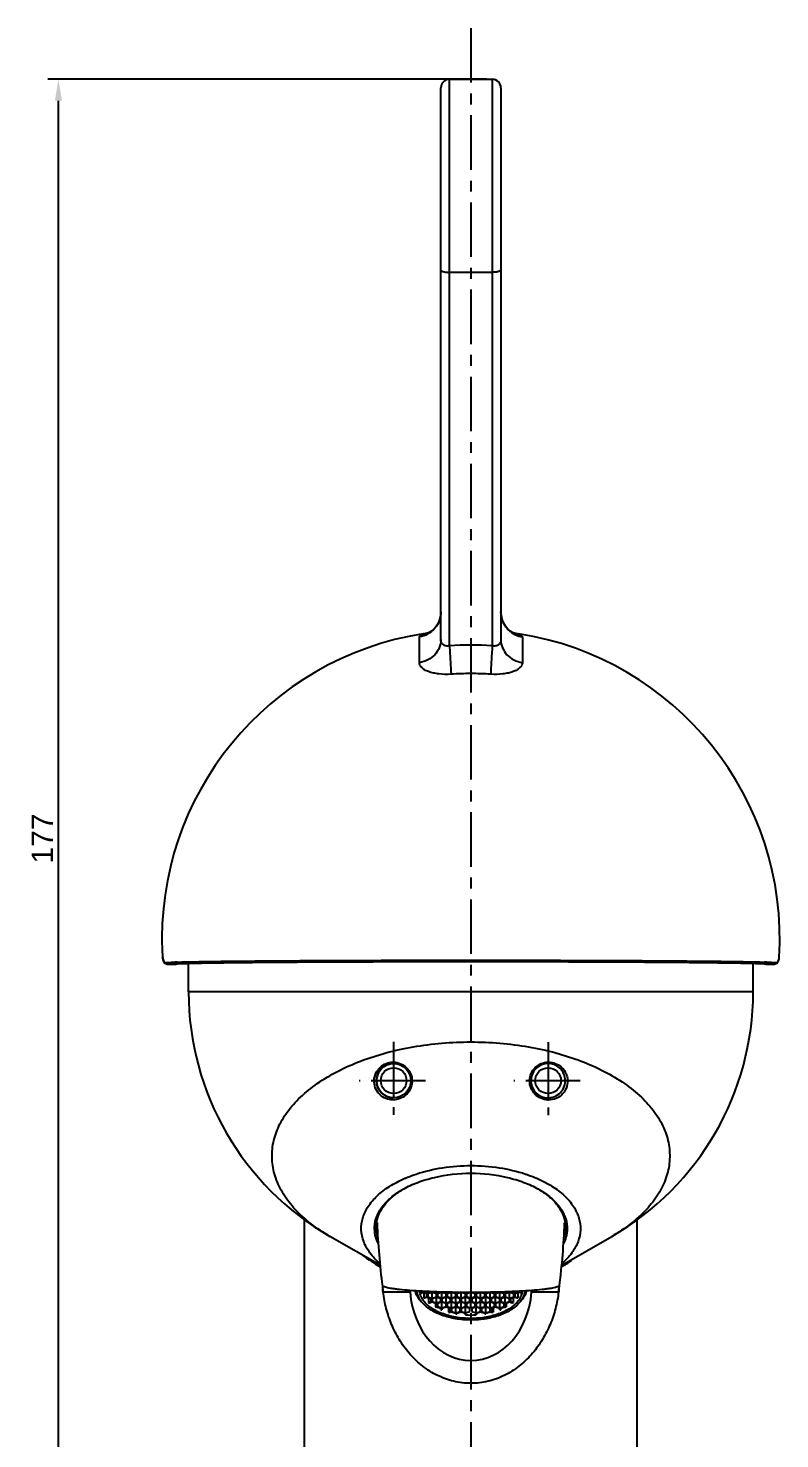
# Model space of a CAD drawing. Header units: millimetres. Extents: x 601 to 1195, y -13 to 407.
# Drawn here: x 799.7 to 887.3, y 139.5 to 304 of the extents above; entities that cross this region are included whole.
import ezdxf

# ---------------------------------------------------------------- set-up
doc = ezdxf.new("R2010")
doc.units = ezdxf.units.MM
doc.header["$LTSCALE"] = 0.1
doc.linetypes.add('CENTER', pattern=[0.6, 0.375, -0.075, 0.075, -0.075])
doc.linetypes.add('CENTERX2', pattern=[101.6, 63.5, -12.7, 12.7, -12.7])
for name, color, linetype in [('02___PRT_ALL_AXES', 7, 'Continuous'), ('CENTER', 1, 'CENTERX2'), ('DEFAULT_1', 7, 'CENTER'), ('DIM', 3, 'Continuous')]:
    doc.layers.add(name, color=color, linetype=linetype)
doc.styles.get("Standard").update_dxf_attribs({"font": 'arial_0.ttf'})
doc.dimstyles.new('ISO-25', dxfattribs={"dimtxt": 2.5, "dimasz": 2.5, "dimexe": 1.25, "dimexo": 0.625, "dimtad": 1, "dimtxsty": 'Standard', "dimcen": 2.5, "dimadec": 0, "dimazin": 0, "dimtfac": 1, "dimtmove": 0, "dimatfit": 3, "dimfxl": 1, "dimarcsym": 0})

# ---------------------------------------------------------------- blocks, each defined once
blk = doc.blocks.new('*D9')
at = {"layer": 'Defpoints', "color": 0, "transparency": 16777216}
for p in [(803.25, 298.05), (853.82, 298.05), (878.12, 120.97)]:
    blk.add_point(p, dxfattribs=at)
at = {"layer": 'DIM', "color": 0, "lineweight": -2, "transparency": 16777216}
for p, q in [((853.19, 298.05), (802, 298.05)), ((803.25, 123.47), (803.25, 295.55)), ((877.49, 120.97), (802, 120.97))]:
    blk.add_line(p, q, dxfattribs=at)
at = {"layer": 'DIM', "color": 0, "transparency": 16777216}
for points in [[(802.84, 295.55), (803.67, 295.55), (803.25, 298.05)], [(802.84, 123.47), (803.67, 123.47), (803.25, 120.97)]]:
    blk.add_solid(points, dxfattribs=at)
at = {"layer": 'DIM', "color": 0, "transparency": 16777216, "insert": (801.37, 209.51), "char_height": 2.5, "attachment_point": 5, "rotation": 90}
blk.add_mtext('177', dxfattribs=at)

msp = doc.modelspace()

# ---------------------------------------------------------------- linework, layer by layer
at = {"color": 7, "linetype": 'Continuous'}
for p, q in [((848.819, 231.992), (848.819, 298.055)), ((848.819, 298.055), (853.819, 298.055)), ((853.819, 298.055), (853.819, 231.992)), ((847.819, 232.7), (847.819, 297.054)), ((854.819, 297.054), (854.819, 232.7)), ((848.819, 275.548), (853.819, 275.548)), ((845.319, 230.016), (845.319, 233.012)), ((845.781, 233.39), (845.761, 233.387)), ((845.781, 233.275), (845.781, 233.39)), ((845.781, 233.275), (846.194, 233.36)), ((846.194, 233.36), (846.201, 233.362)), ((856.469, 233.352), (856.38, 233.389)), ((856.438, 233.362), (856.445, 233.36)), ((856.858, 233.39), (856.858, 233.275)), ((856.878, 233.387), (856.858, 233.39)), ((857.319, 233.012), (857.319, 230.016)), ((815.404, 195.613), (815.403, 195.458)), ((815.403, 195.458), (815.583, 195.014)), ((815.583, 195.014), (815.941, 194.86)), ((815.937, 194.86), (815.941, 194.86)), ((815.941, 194.86), (815.96, 194.861)), ((815.941, 194.86), (816.942, 194.86)), ((815.96, 194.861), (816.96, 194.861)), ((816.918, 194.901), (816.911, 194.901)), ((816.941, 194.902), (816.918, 194.901)), ((816.96, 194.861), (816.936, 194.86)), ((817.011, 194.904), (816.941, 194.902)), ((817.134, 194.908), (817.011, 194.904)), ((818.419, 191.616), (818.419, 194.913)), ((884.219, 191.616), (884.219, 194.913)), ((885.628, 194.904), (885.505, 194.908)), ((885.698, 194.902), (885.628, 194.904)), ((885.679, 194.861), (886.679, 194.861)), ((885.703, 194.86), (885.679, 194.861)), ((885.697, 194.86), (886.698, 194.86)), ((885.721, 194.901), (885.698, 194.902)), ((885.728, 194.901), (885.721, 194.901)), ((886.679, 194.861), (886.698, 194.86)), ((886.698, 194.86), (886.702, 194.86)), ((887.236, 195.458), (887.25, 195.592)), ((887.25, 195.592), (887.252, 195.613)), ((884.219, 191.616), (818.419, 191.616)), ((831.919, 128.665), (831.919, 165.045)), ((870.719, 128.665), (870.719, 165.057)), ((840.731, 159.746), (834.893, 163.11)), ((861.908, 159.746), (867.746, 163.11)), ((841.09, 157.313), (841.098, 157.311)), ((841.129, 156.364), (841.098, 156.594)), ((844.247, 156.594), (841.098, 156.594)), ((845.454, 156.751), (845.454, 156.605)), ((845.454, 156.605), (845.569, 156.644)), ((845.499, 156.502), (845.694, 156.567)), ((845.569, 156.644), (845.569, 156.745)), ((845.694, 156.738), (845.694, 156.644)), ((845.694, 156.644), (846.194, 156.478)), ((846.194, 156.401), (845.694, 156.567)), ((845.843, 156.518), (845.843, 155.953)), ((846.194, 156.478), (846.194, 156.713)), ((846.194, 156.478), (846.694, 156.644)), ((846.194, 156.07), (846.194, 156.401)), ((846.819, 156.567), (846.319, 156.401)), ((846.319, 156.401), (846.319, 156.07)), ((846.694, 156.644), (846.694, 156.691)), ((846.819, 156.686), (846.819, 156.653)), ((846.819, 156.653), (847.319, 156.487)), ((846.819, 155.904), (846.819, 156.567)), ((847.319, 156.401), (846.819, 156.567)), ((847.319, 156.487), (847.319, 156.668)), ((847.319, 156.487), (847.819, 156.653)), ((847.319, 156.07), (847.319, 156.401)), ((847.944, 156.576), (847.444, 156.41)), ((847.444, 156.41), (847.444, 156.079)), ((847.944, 155.914), (847.944, 156.576)), ((848.444, 156.41), (847.944, 156.576)), ((847.956, 156.649), (848.444, 156.487)), ((848.444, 156.487), (848.444, 156.637)), ((848.444, 156.487), (848.867, 156.627)), ((848.444, 156.079), (848.444, 156.41)), ((849.069, 156.576), (848.569, 156.41)), ((848.569, 156.41), (848.569, 156.079)), ((849.069, 155.914), (849.069, 156.576)), ((849.569, 156.41), (849.069, 156.576)), ((849.169, 156.622), (849.569, 156.489)), ((849.569, 156.489), (849.569, 156.616)), ((849.569, 156.489), (849.938, 156.611)), ((849.569, 156.079), (849.569, 156.41)), ((850.194, 156.578), (849.694, 156.412)), ((849.694, 156.412), (849.694, 156.081)), ((850.194, 155.915), (850.194, 156.578)), ((850.694, 156.412), (850.194, 156.578)), ((850.338, 156.607), (850.694, 156.489)), ((850.694, 156.489), (850.694, 156.605)), ((850.694, 156.489), (851.041, 156.604)), ((850.694, 156.081), (850.694, 156.412)), ((851.319, 156.578), (850.819, 156.412)), ((850.819, 156.412), (850.819, 156.081)), ((851.319, 155.915), (851.319, 156.578)), ((851.819, 156.412), (851.319, 156.578)), ((851.598, 156.604), (851.944, 156.489)), ((851.819, 156.081), (851.819, 156.412)), ((851.944, 156.489), (852.301, 156.607)), ((851.944, 156.489), (851.944, 156.605)), ((852.444, 156.578), (851.944, 156.412)), ((851.944, 156.412), (851.944, 156.081)), ((852.444, 155.915), (852.444, 156.578)), ((852.944, 156.412), (852.444, 156.578)), ((852.701, 156.611), (853.069, 156.489)), ((852.944, 156.081), (852.944, 156.412)), ((853.069, 156.489), (853.47, 156.622)), ((853.069, 156.489), (853.069, 156.616)), ((853.569, 156.576), (853.069, 156.41)), ((853.069, 156.41), (853.069, 156.079)), ((853.569, 155.914), (853.569, 156.576)), ((854.069, 156.41), (853.569, 156.576)), ((853.772, 156.627), (854.194, 156.487)), ((854.069, 156.079), (854.069, 156.41)), ((854.194, 156.487), (854.683, 156.649)), ((854.194, 156.487), (854.194, 156.637)), ((854.694, 156.576), (854.194, 156.41)), ((854.194, 156.41), (854.194, 156.079)), ((854.694, 155.914), (854.694, 156.576)), ((855.194, 156.41), (854.694, 156.576)), ((854.819, 156.653), (855.319, 156.487)), ((855.194, 156.079), (855.194, 156.41)), ((855.319, 156.487), (855.319, 156.668)), ((855.319, 156.487), (855.819, 156.653)), ((855.819, 156.567), (855.319, 156.401)), ((855.319, 156.401), (855.319, 156.07)), ((855.819, 156.653), (855.819, 156.686)), ((855.819, 155.904), (855.819, 156.567)), ((856.319, 156.401), (855.819, 156.567)), ((855.944, 156.691), (855.944, 156.644)), ((855.944, 156.644), (856.444, 156.478)), ((856.319, 156.07), (856.319, 156.401)), ((856.444, 156.478), (856.444, 156.713)), ((856.444, 156.478), (856.944, 156.644)), ((856.944, 156.567), (856.444, 156.401)), ((856.444, 156.401), (856.444, 156.07)), ((856.796, 156.518), (856.796, 155.953)), ((856.944, 156.644), (856.944, 156.738)), ((857.14, 156.502), (856.944, 156.567)), ((857.069, 156.745), (857.069, 156.644)), ((857.185, 156.605), (857.069, 156.644)), ((857.185, 156.751), (857.185, 156.605)), ((861.541, 156.594), (858.392, 156.594)), ((861.541, 156.594), (861.51, 156.364)), ((861.541, 157.311), (861.549, 157.313)), ((845.843, 155.953), (846.194, 156.07)), ((846.194, 155.993), (845.892, 155.893)), ((846.694, 155.827), (846.194, 155.993)), ((846.319, 156.07), (846.819, 155.904)), ((846.4, 155.925), (846.4, 155.398)), ((846.4, 155.398), (846.694, 155.496)), ((846.819, 155.419), (846.506, 155.315)), ((846.694, 155.496), (846.694, 155.827)), ((846.819, 155.904), (847.319, 156.07)), ((847.319, 156.002), (846.819, 155.837)), ((846.819, 155.837), (846.819, 155.505)), ((846.819, 155.505), (847.319, 155.34)), ((847.319, 155.254), (846.819, 155.419)), ((847.187, 155.297), (847.187, 154.878)), ((847.187, 154.878), (847.319, 154.922)), ((847.319, 154.855), (847.266, 154.837)), ((847.319, 155.34), (847.319, 156.002)), ((847.819, 155.837), (847.319, 156.002)), ((847.319, 155.34), (847.819, 155.505)), ((847.319, 154.922), (847.319, 155.254)), ((847.819, 154.689), (847.319, 154.855)), ((847.444, 156.079), (847.944, 155.914)), ((847.944, 155.428), (847.444, 155.263)), ((847.444, 155.263), (847.444, 154.932)), ((847.444, 154.932), (847.944, 154.766)), ((847.819, 155.505), (847.819, 155.837)), ((847.819, 154.58), (847.819, 154.689)), ((847.944, 155.914), (848.444, 156.079)), ((848.444, 156.002), (847.944, 155.837)), ((847.944, 155.837), (847.944, 155.505)), ((847.944, 155.505), (848.444, 155.34)), ((847.944, 154.766), (847.944, 155.428)), ((848.444, 155.263), (847.944, 155.428)), ((847.944, 154.766), (848.444, 154.932)), ((848.444, 154.855), (847.944, 154.689)), ((847.944, 154.689), (847.944, 154.531)), ((848.444, 155.34), (848.444, 156.002)), ((848.944, 155.837), (848.444, 156.002)), ((848.444, 155.34), (848.944, 155.505)), ((848.444, 154.932), (848.444, 155.263)), ((848.944, 154.689), (848.444, 154.855)), ((848.569, 156.079), (849.069, 155.914)), ((849.069, 155.428), (848.569, 155.263)), ((848.569, 155.263), (848.569, 154.932)), ((848.569, 154.932), (849.069, 154.766)), ((848.707, 154.768), (848.707, 154.279)), ((848.944, 155.505), (848.944, 155.837)), ((848.944, 154.358), (848.944, 154.689)), ((849.069, 155.914), (849.569, 156.079)), ((849.569, 156.004), (849.069, 155.839)), ((849.069, 155.839), (849.069, 155.507)), ((849.069, 155.507), (849.569, 155.342)), ((849.069, 154.766), (849.069, 155.428)), ((849.569, 155.263), (849.069, 155.428)), ((849.069, 154.766), (849.569, 154.932)), ((849.569, 154.857), (849.069, 154.691)), ((849.069, 154.691), (849.069, 154.36)), ((849.569, 155.342), (849.569, 156.004)), ((850.069, 155.839), (849.569, 156.004)), ((849.569, 155.342), (850.069, 155.507)), ((849.569, 154.932), (849.569, 155.263)), ((849.569, 154.194), (849.569, 154.857)), ((850.069, 154.691), (849.569, 154.857)), ((849.694, 156.081), (850.194, 155.915)), ((850.194, 155.43), (849.694, 155.265)), ((849.694, 155.265), (849.694, 154.934)), ((849.694, 154.934), (850.194, 154.768)), ((850.069, 155.507), (850.069, 155.839)), ((850.069, 154.36), (850.069, 154.691)), ((850.194, 155.915), (850.694, 156.081)), ((850.694, 156.004), (850.194, 155.839)), ((850.194, 155.839), (850.194, 155.507)), ((850.194, 155.507), (850.694, 155.342)), ((850.194, 154.768), (850.194, 155.43)), ((850.694, 155.265), (850.194, 155.43)), ((850.194, 154.768), (850.694, 154.934)), ((850.694, 154.857), (850.194, 154.691)), ((850.194, 154.691), (850.194, 154.36)), ((850.694, 155.342), (850.694, 156.004)), ((851.194, 155.839), (850.694, 156.004)), ((850.694, 155.342), (851.194, 155.507)), ((850.694, 154.934), (850.694, 155.265)), ((850.694, 154.194), (850.694, 154.857)), ((851.194, 154.691), (850.694, 154.857)), ((850.819, 156.081), (851.319, 155.915)), ((851.319, 155.43), (850.819, 155.265)), ((850.819, 155.265), (850.819, 154.934)), ((850.819, 154.934), (851.319, 154.768)), ((851.194, 155.507), (851.194, 155.839)), ((851.194, 154.36), (851.194, 154.691)), ((851.319, 155.915), (851.819, 156.081)), ((851.319, 154.768), (851.319, 155.43)), ((851.819, 155.265), (851.319, 155.43)), ((851.319, 154.768), (851.819, 154.934)), ((851.944, 156.004), (851.444, 155.839)), ((851.444, 155.839), (851.444, 155.507)), ((851.444, 155.507), (851.944, 155.342)), ((851.944, 154.857), (851.444, 154.691)), ((851.444, 154.691), (851.444, 154.36)), ((851.819, 154.934), (851.819, 155.265)), ((851.944, 156.081), (852.444, 155.915)), ((851.944, 155.342), (851.944, 156.004)), ((852.444, 155.839), (851.944, 156.004)), ((851.944, 155.342), (852.444, 155.507)), ((852.444, 155.43), (851.944, 155.265)), ((851.944, 155.265), (851.944, 154.934)), ((851.944, 154.934), (852.444, 154.768)), ((851.944, 154.194), (851.944, 154.857)), ((852.444, 154.691), (851.944, 154.857)), ((852.444, 155.915), (852.944, 156.081)), ((852.444, 155.507), (852.444, 155.839)), ((852.444, 154.768), (852.444, 155.43)), ((852.944, 155.265), (852.444, 155.43)), ((852.444, 154.768), (852.944, 154.934)), ((852.444, 154.36), (852.444, 154.691)), ((853.069, 156.004), (852.569, 155.839)), ((852.569, 155.839), (852.569, 155.507)), ((852.569, 155.507), (853.069, 155.342)), ((853.069, 154.857), (852.569, 154.691)), ((852.569, 154.691), (852.569, 154.36)), ((852.944, 154.934), (852.944, 155.265)), ((853.069, 156.079), (853.569, 155.914)), ((853.069, 155.342), (853.069, 156.004)), ((853.569, 155.839), (853.069, 156.004)), ((853.069, 155.342), (853.569, 155.507)), ((853.569, 155.428), (853.069, 155.263)), ((853.069, 155.263), (853.069, 154.932)), ((853.069, 154.932), (853.569, 154.766)), ((853.069, 154.194), (853.069, 154.857)), ((853.569, 154.691), (853.069, 154.857)), ((853.569, 155.914), (854.069, 156.079)), ((853.569, 155.507), (853.569, 155.839)), ((853.569, 154.766), (853.569, 155.428)), ((854.069, 155.263), (853.569, 155.428)), ((853.569, 154.766), (854.069, 154.932)), ((853.569, 154.36), (853.569, 154.691)), ((854.194, 156.002), (853.694, 155.837)), ((853.694, 155.837), (853.694, 155.505)), ((853.694, 155.505), (854.194, 155.34)), ((854.194, 154.855), (853.694, 154.689)), ((853.694, 154.689), (853.694, 154.358)), ((853.932, 154.768), (853.932, 154.279)), ((854.069, 154.932), (854.069, 155.263)), ((854.194, 156.079), (854.694, 155.914)), ((854.194, 155.34), (854.194, 156.002)), ((854.694, 155.837), (854.194, 156.002)), ((854.194, 155.34), (854.694, 155.505)), ((854.694, 155.428), (854.194, 155.263)), ((854.194, 155.263), (854.194, 154.932)), ((854.194, 154.932), (854.694, 154.766)), ((854.694, 154.689), (854.194, 154.855)), ((854.694, 155.914), (855.194, 156.079)), ((854.694, 155.505), (854.694, 155.837)), ((854.694, 154.766), (854.694, 155.428)), ((855.194, 155.263), (854.694, 155.428)), ((854.694, 154.766), (855.194, 154.932)), ((854.694, 154.531), (854.694, 154.689)), ((855.319, 156.002), (854.819, 155.837)), ((854.819, 155.837), (854.819, 155.505)), ((854.819, 155.505), (855.319, 155.34)), ((855.319, 154.855), (854.819, 154.689)), ((854.819, 154.689), (854.819, 154.58)), ((855.194, 154.932), (855.194, 155.263)), ((855.319, 156.07), (855.819, 155.904)), ((855.319, 155.34), (855.319, 156.002)), ((855.819, 155.837), (855.319, 156.002)), ((855.319, 155.34), (855.819, 155.505)), ((855.819, 155.419), (855.319, 155.254)), ((855.319, 155.254), (855.319, 154.922)), ((855.319, 154.922), (855.452, 154.878)), ((855.373, 154.837), (855.319, 154.855)), ((855.452, 155.297), (855.452, 154.878)), ((855.819, 155.904), (856.319, 156.07)), ((855.819, 155.505), (855.819, 155.837)), ((856.133, 155.315), (855.819, 155.419)), ((856.444, 155.993), (855.944, 155.827)), ((855.944, 155.827), (855.944, 155.496)), ((855.944, 155.496), (856.239, 155.398)), ((856.239, 155.925), (856.239, 155.398)), ((856.444, 156.07), (856.796, 155.953)), ((856.747, 155.893), (856.444, 155.993)), ((848.707, 154.279), (848.944, 154.358)), ((849.069, 154.281), (848.906, 154.227)), ((849.069, 154.36), (849.569, 154.194)), ((849.569, 154.115), (849.069, 154.281)), ((849.569, 154.194), (850.069, 154.36)), ((849.569, 154.086), (849.569, 154.115)), ((850.194, 154.283), (849.694, 154.117)), ((849.694, 154.117), (849.694, 154.065)), ((850.194, 154.36), (850.694, 154.194)), ((850.694, 154.117), (850.194, 154.283)), ((850.694, 154.194), (851.194, 154.36)), ((850.694, 153.956), (850.694, 154.117)), ((851.444, 154.36), (851.944, 154.194)), ((851.944, 154.194), (852.444, 154.36)), ((852.444, 154.283), (851.944, 154.117)), ((851.944, 154.117), (851.944, 153.956)), ((852.944, 154.117), (852.444, 154.283)), ((852.569, 154.36), (853.069, 154.194)), ((852.944, 154.065), (852.944, 154.117)), ((853.069, 154.194), (853.569, 154.36)), ((853.569, 154.281), (853.069, 154.115)), ((853.069, 154.115), (853.069, 154.086)), ((853.733, 154.227), (853.569, 154.281)), ((853.694, 154.358), (853.932, 154.279))]:
    msp.add_line(p, q, dxfattribs=at)
for points in [[(847.819, 235.945), (847.807, 235.68), (847.715, 235.17), (847.542, 234.702), (847.305, 234.289), (847.025, 233.945), (846.733, 233.68), (846.464, 233.496), (846.261, 233.389), (846.219, 233.371)], [(856.38, 233.389), (856.177, 233.494), (855.909, 233.677), (855.617, 233.941), (855.337, 234.285), (855.098, 234.699), (854.924, 235.169), (854.832, 235.679), (854.819, 235.945)], [(846.219, 233.371), (846.17, 233.353), (846.194, 233.36)], [(886.698, 194.86), (887.055, 195.014), (887.236, 195.458)]]:
    msp.add_lwpolyline(points, dxfattribs=at)
for centre, radius in [((842.319, 181.266), 2), ((842.323, 181.267), 1.502), ((860.32, 181.266), 1.502)]:
    msp.add_circle(centre, radius, dxfattribs=at)
for centre, radius, start, end in [((848.819, 297.055), 1, 90, 180), ((853.819, 297.055), 1, 0, 90), ((857.788, 235.947), 2.968, 180.04891, 195.7442), ((845.319, 236.354), 3, 278.84988, 302.83693), ((857.756, 235.94), 2.936, 195.76996, 197.49234), ((857.787, 235.951), 2.969, 197.51912, 210.21588), ((857.778, 235.946), 2.958, 210.22832, 213.5688), ((857.808, 235.968), 2.995, 213.59278, 225.09457), ((857.319, 236.354), 3, 237.14686, 261.15012), ((857.818, 235.983), 3.013, 225.16634, 242.75935), ((851.319, 197.818), 36, 98.88167, 182.56722), ((845.355, 236.275), 3.03, 278.09092, 286.08795), ((845.358, 236.261), 3.016, 286.09271, 286.61153), ((845.361, 236.253), 3.007, 286.61083, 288.45991), ((851.319, 193.372), 38.701, 86.29626, 93.70374), ((857.27, 236.229), 2.982, 248.44138, 251.54732), ((857.279, 236.255), 3.009, 251.5456, 253.7742), ((857.285, 236.276), 3.031, 253.7787, 261.90731), ((857.807, 235.966), 2.992, 242.79774, 244.53004), ((857.188, 235.939), 2.684, 253.9155, 254.4533), ((857.202, 235.992), 2.739, 254.47951, 262.78618), ((857.823, 236.005), 3.036, 244.56716, 260.44603), ((851.319, 197.818), 36, 356.48856, 81.1182), ((851.32, 193.048), 35.696, 90.00036, 93.70701), ((851.319, 193.048), 35.696, 86.29299, 89.99964), ((851.287, 197.814), 35.967, 182.56327, 183.50846), ((817.212, 195.724), 1.828, 183.46535, 185.98068), ((815.961, 195.061), 0.2, 254.31512, 263.2841), ((815.96, 195.053), 0.193, 263.28852, 269.90436), ((819.766, 98.185), 96.948, 91.57371, 91.73853), ((882.745, 93.744), 101.392, 88.26508, 88.42268), ((886.679, 195.053), 0.193, 270.09564, 276.71148), ((886.678, 195.061), 0.2, 276.71599, 285.70633), ((851.32, 191.616), 32.9, 180.00025, 240.04744), ((851.319, 191.616), 32.9, 299.95252, 359.9998), ((842.323, 181.267), 2.002, 132.3105, 266.93058), ((842.265, 181.214), 2.209, 88.08258, 90.07573), ((860.319, 181.266), 2, 10.89422, 284.08236), ((860.374, 181.214), 2.209, 89.92057, 91.87852), ((842.287, 181.229), 2.185, 356.18199, 1.22588), ((860.342, 181.229), 2.175, 177.55964, 179.4011), ((860.32, 181.266), 2.002, 273.29893, 10.90566), ((860.391, 181.243), 2.222, 267.30815, 269.87597), ((848.605, 159.484), 10.49, 119.87236, 120.30224), ((848.673, 159.367), 10.626, 119.45334, 119.87233), ((853.966, 159.367), 10.626, 60.12768, 60.54666), ((854.034, 159.484), 10.49, 59.69776, 60.12764), ((843.949, 164.193), 3.651, 172.56075, 179.98277), ((843.987, 164.807), 3.602, 181.51825, 182.29659), ((858.652, 164.807), 3.602, 357.70341, 358.48183), ((858.69, 164.193), 3.651, 0.01723, 7.43934), ((850.524, 176.739), 19.762, 233.29652, 240.31667), ((852.094, 176.775), 19.804, 299.68856, 303.57458), ((847.624, 157.492), 2.345, 202.23036, 204.98535), ((855, 157.499), 2.361, 335.02372, 337.76056), ((848.325, 157.937), 3.177, 218.63597, 220.04554), ((849.178, 158.822), 4.408, 230.94478, 232.69466), ((850.052, 160.177), 6.024, 241.60026, 242.44348), ((852.587, 160.177), 6.024, 297.55652, 298.39974), ((853.438, 158.851), 4.446, 307.31271, 309.04784), ((854.314, 157.937), 3.177, 319.95446, 321.36403), ((850.569, 161.295), 7.256, 247.73403, 248.79665), ((851.02, 162.659), 8.693, 254.56738, 255.92308), ((851.231, 163.625), 9.682, 260.12098, 260.87097), ((851.319, 164.415), 10.478, 266.58038, 273.41962), ((851.408, 163.625), 9.682, 279.12903, 279.87902), ((851.607, 162.703), 8.739, 284.08046, 285.42908), ((852.07, 161.295), 7.256, 291.20335, 292.26597)]:
    msp.add_arc(centre, radius, start, end, dxfattribs=at)
at = {"color": 40, "linetype": 'Continuous'}
msp.add_arc((842.319, 181.269), 1.997, 144.37303, 144.80739, dxfattribs=at)
at = {"color": 7, "linetype": 'Continuous'}
msp.add_ellipse((851.319, 157.362), major_axis=(0, 8.729), ratio=0.813371, start_param=1.6589338, end_param=4.6242515, dxfattribs=at)
for points, knots in [([(847.819, 275.798), (847.819, 275.757), (847.891, 275.699), (847.995, 275.654), (848.12, 275.617), (848.27, 275.587), (848.506, 275.556), (848.692, 275.548), (848.819, 275.548)], [0, 0, 0, 0, 0.114732, 0.2103847, 0.332297, 0.4772823, 0.640769, 1, 1, 1, 1]), ([(854.819, 275.798), (854.819, 275.757), (854.748, 275.699), (854.644, 275.654), (854.519, 275.617), (854.369, 275.587), (854.133, 275.556), (853.947, 275.548), (853.819, 275.548)], [0, 0, 0, 0, 0.114732, 0.2103847, 0.332297, 0.4772823, 0.640769, 1, 1, 1, 1]), ([(847.819, 235.945), (847.819, 235.599), (847.695, 234.899), (847.157, 233.984), (846.336, 233.307), (845.663, 233.07), (845.319, 233.012)], [0, 0, 0, 0, 0.2491457, 0.4987185, 0.7490176, 1, 1, 1, 1]), ([(845.319, 233.012), (845.319, 233.035), (845.355, 233.091), (845.45, 233.151), (845.596, 233.216), (845.714, 233.255), (845.781, 233.275)], [0, 0, 0, 0, 0.1260611, 0.3256564, 0.6164426, 1, 1, 1, 1]), ([(847.819, 232.7), (847.819, 232.382), (847.691, 231.733), (847.146, 230.894), (846.324, 230.28), (845.661, 230.069), (845.319, 230.016)], [0, 0, 0, 0, 0.2398592, 0.4852985, 0.7390855, 1, 1, 1, 1]), ([(848.819, 231.992), (848.687, 231.958), (848.421, 231.937), (848.067, 232.087), (847.858, 232.372), (847.819, 232.592), (847.819, 232.7)], [0, 0, 0, 0, 0.2877043, 0.5434166, 0.7735601, 1, 1, 1, 1]), ([(848.819, 231.992), (848.863, 231.363), (848.933, 230.256), (848.994, 229.148), (849.012, 228.67)], [0, 0, 0, 0, 0.5685883, 1, 1, 1, 1]), ([(853.819, 231.992), (853.776, 231.363), (853.706, 230.256), (853.645, 229.148), (853.627, 228.67)], [0, 0, 0, 0, 0.5685884, 1, 1, 1, 1]), ([(854.819, 232.7), (854.819, 232.592), (854.781, 232.372), (854.572, 232.087), (854.218, 231.937), (853.952, 231.958), (853.819, 231.992)], [0, 0, 0, 0, 0.2264394, 0.4565828, 0.7122951, 1, 1, 1, 1]), ([(854.819, 232.7), (854.819, 232.382), (854.947, 231.733), (855.493, 230.894), (856.315, 230.28), (856.978, 230.069), (857.319, 230.016)], [0, 0, 0, 0, 0.2398592, 0.4852985, 0.7390855, 1, 1, 1, 1]), ([(856.858, 233.275), (856.925, 233.255), (857.043, 233.216), (857.189, 233.151), (857.284, 233.091), (857.319, 233.035), (857.319, 233.012)], [0, 0, 0, 0, 0.3834493, 0.6743092, 0.8739206, 1, 1, 1, 1]), ([(849.012, 228.67), (848.539, 228.639), (847.845, 228.649), (846.971, 228.79), (846.412, 228.948), (845.951, 229.154), (845.601, 229.403), (845.374, 229.692), (845.319, 229.913), (845.319, 230.016)], [0, 0, 0, 0, 0.3351351, 0.4884357, 0.6260421, 0.7449862, 0.8444823, 0.9270649, 1, 1, 1, 1]), ([(857.319, 230.016), (857.32, 229.913), (857.265, 229.692), (857.038, 229.403), (856.688, 229.154), (856.227, 228.948), (855.668, 228.79), (854.794, 228.649), (854.1, 228.639), (853.627, 228.67)], [0, 0, 0, 0, 0.072935, 0.1555172, 0.2550131, 0.3739571, 0.5115634, 0.6648645, 1, 1, 1, 1]), ([(815.394, 195.533), (815.397, 195.505), (815.41, 195.406), (815.434, 195.307), (815.464, 195.242)], [0, 0, 0, 0, 0.2854247, 1, 1, 1, 1]), ([(815.464, 195.242), (815.491, 195.182), (815.567, 195.07), (815.702, 195.042), (815.762, 195.045)], [0, 0, 0, 0, 0.5199444, 1, 1, 1, 1]), ([(815.762, 195.045), (815.828, 195.05), (816.182, 195.069), (816.536, 195.081), (816.824, 195.089)], [0, 0, 0, 0, 0.1861492, 1, 1, 1, 1]), ([(815.762, 195.045), (815.765, 195.005), (815.797, 194.926), (815.869, 194.879), (815.907, 194.868)], [0, 0, 0, 0, 0.5011052, 1, 1, 1, 1]), ([(816.911, 194.901), (816.812, 194.898), (816.495, 194.887), (816.178, 194.875), (815.96, 194.861)], [0, 0, 0, 0, 0.310316, 1, 1, 1, 1]), ([(885.679, 194.861), (885.489, 194.873), (885.019, 194.892), (883.729, 194.93), (881.484, 194.971), (878.087, 195.014), (873.836, 195.051), (868.867, 195.082), (861.281, 195.113), (851.319, 195.127), (841.358, 195.113), (833.772, 195.082), (828.803, 195.051), (824.552, 195.014), (821.155, 194.971), (818.91, 194.93), (817.62, 194.892), (817.15, 194.873), (816.96, 194.861)], [0, 0, 0, 0, 0.0083042, 0.0205356, 0.0563548, 0.1063211, 0.1688416, 0.2419233, 0.3232358, 0.5, 0.6767642, 0.7580767, 0.8311584, 0.8936789, 0.9436452, 0.9794644, 0.9916958, 1, 1, 1, 1]), ([(817.103, 195.097), (817.813, 195.117), (819.501, 195.15), (823.837, 195.21), (830.814, 195.265), (840.533, 195.307), (847.601, 195.316), (851.319, 195.316)], [0, 0, 0, 0, 0.0622889, 0.1479413, 0.3802736, 0.6739917, 1, 1, 1, 1]), ([(885.505, 194.908), (884.815, 194.928), (883.163, 194.962), (878.869, 195.023), (871.905, 195.078), (862.162, 195.121), (851.319, 195.135), (840.477, 195.121), (830.734, 195.078), (823.769, 195.023), (819.476, 194.962), (817.823, 194.928), (817.134, 194.908)], [0, 0, 0, 0, 0.0302691, 0.0725233, 0.1883981, 0.3358759, 0.5, 0.6641241, 0.8116019, 0.9274767, 0.9697309, 1, 1, 1, 1]), ([(851.319, 195.316), (855.038, 195.316), (862.106, 195.307), (871.825, 195.265), (878.802, 195.21), (883.138, 195.15), (884.826, 195.117), (885.536, 195.097)], [0, 0, 0, 0, 0.3260083, 0.6197264, 0.8520587, 0.9377111, 1, 1, 1, 1]), ([(886.679, 194.861), (886.619, 194.865), (886.302, 194.882), (885.985, 194.893), (885.728, 194.901)], [0, 0, 0, 0, 0.1893898, 1, 1, 1, 1]), ([(885.814, 195.089), (885.926, 195.086), (886.28, 195.074), (886.634, 195.061), (886.877, 195.045)], [0, 0, 0, 0, 0.3135122, 1, 1, 1, 1]), ([(886.877, 195.045), (886.874, 195.005), (886.842, 194.926), (886.77, 194.879), (886.732, 194.868)], [0, 0, 0, 0, 0.501105, 1, 1, 1, 1]), ([(886.877, 195.045), (886.926, 195.042), (887.032, 195.057), (887.155, 195.176), (887.225, 195.363), (887.244, 195.509), (887.25, 195.592)], [0, 0, 0, 0, 0.2027899, 0.4055473, 0.6617068, 1, 1, 1, 1]), ([(834.893, 163.11), (834.122, 163.554), (832.692, 164.498), (830.853, 166.148), (829.448, 167.945), (828.514, 169.856), (828.084, 171.84), (828.177, 173.844), (828.789, 175.808), (829.894, 177.682), (831.457, 179.43), (833.44, 181.021), (835.801, 182.425), (838.489, 183.616), (841.451, 184.569), (845.726, 185.506), (849.071, 185.781), (851.319, 185.781)], [0, 0, 0, 0, 0.0647436, 0.1243236, 0.1790297, 0.2297107, 0.2778111, 0.3252445, 0.3740593, 0.4260313, 0.4823978, 0.5438001, 0.6103529, 0.681751, 0.7573694, 0.8363462, 1, 1, 1, 1]), ([(851.319, 185.781), (853.568, 185.781), (856.912, 185.506), (861.188, 184.569), (864.149, 183.616), (866.838, 182.425), (869.199, 181.021), (871.182, 179.431), (872.745, 177.682), (873.85, 175.808), (874.462, 173.844), (874.555, 171.84), (874.125, 169.856), (873.191, 167.945), (871.786, 166.148), (869.947, 164.498), (868.517, 163.554), (867.746, 163.11)], [0, 0, 0, 0, 0.1636442, 0.2426173, 0.3182367, 0.3896358, 0.4561909, 0.5175947, 0.5739625, 0.6259355, 0.6747511, 0.7221851, 0.7702861, 0.8209676, 0.8756743, 0.9352551, 1, 1, 1, 1]), ([(840.047, 181.317), (840.061, 181.6), (840.199, 182.16), (840.699, 182.852), (841.416, 183.313), (841.98, 183.423), (842.262, 183.423)], [0, 0, 0, 0, 0.2535031, 0.500579, 0.7474971, 1, 1, 1, 1]), ([(842.339, 183.422), (842.611, 183.413), (843.163, 183.291), (843.867, 182.817), (844.346, 182.11), (844.466, 181.552), (844.472, 181.275)], [0, 0, 0, 0, 0.2461896, 0.4975937, 0.7501574, 1, 1, 1, 1]), ([(858.169, 181.322), (858.18, 181.595), (858.309, 182.144), (858.791, 182.833), (859.489, 183.295), (860.033, 183.413), (860.301, 183.422)], [0, 0, 0, 0, 0.2500957, 0.5027376, 0.7539671, 1, 1, 1, 1]), ([(860.377, 183.423), (860.643, 183.423), (861.175, 183.325), (861.863, 182.913), (862.367, 182.29), (862.537, 181.779), (862.573, 181.516)], [0, 0, 0, 0, 0.2533428, 0.5010693, 0.7480627, 1, 1, 1, 1]), ([(842.253, 179.021), (841.966, 179.02), (841.377, 179.134), (840.623, 179.64), (840.128, 180.413), (840.033, 181.022), (840.047, 181.317)], [0, 0, 0, 0, 0.243351, 0.4941816, 0.7494029, 1, 1, 1, 1]), ([(844.467, 181.083), (844.448, 180.802), (844.301, 180.247), (843.79, 179.568), (843.076, 179.125), (842.526, 179.021), (842.253, 179.021)], [0, 0, 0, 0, 0.2553077, 0.5056944, 0.7527633, 1, 1, 1, 1]), ([(860.286, 179.023), (860.009, 179.036), (859.453, 179.168), (858.75, 179.66), (858.274, 180.386), (858.164, 180.964), (858.167, 181.252)], [0, 0, 0, 0, 0.2466631, 0.4936802, 0.7442766, 1, 1, 1, 1]), ([(862.573, 181.516), (862.616, 181.209), (862.568, 180.56), (862.094, 179.713), (861.314, 179.148), (860.689, 179.02), (860.386, 179.021)], [0, 0, 0, 0, 0.2490827, 0.5044698, 0.7562174, 1, 1, 1, 1]), ([(844.941, 170.379), (845.942, 170.71), (848.055, 171.2), (850.216, 171.359), (851.319, 171.359)], [0, 0, 0, 0, 0.4885155, 1, 1, 1, 1]), ([(851.319, 171.359), (852.423, 171.359), (854.584, 171.2), (856.697, 170.71), (857.698, 170.379)], [0, 0, 0, 0, 0.5114845, 1, 1, 1, 1]), ([(840.707, 159.953), (840.283, 160.316), (839.54, 161.086), (838.774, 162.431), (838.471, 163.859), (838.659, 165.297), (839.32, 166.667), (840.405, 167.92), (841.866, 169.022), (843.005, 169.611), (843.62, 169.877)], [0, 0, 0, 0, 0.1295934, 0.2463323, 0.3550434, 0.4628442, 0.5771446, 0.703416, 0.8443174, 1, 1, 1, 1]), ([(843.448, 168.619), (843.99, 168.925), (845.172, 169.464), (847.782, 170.243), (849.893, 170.469), (851.319, 170.469)], [0, 0, 0, 0, 0.2287685, 0.4753837, 1, 1, 1, 1]), ([(843.62, 169.877), (843.726, 169.923), (844.161, 170.106), (844.604, 170.268), (844.941, 170.379)], [0, 0, 0, 0, 0.245447, 1, 1, 1, 1]), ([(851.319, 170.469), (852.746, 170.469), (854.857, 170.243), (857.467, 169.464), (858.649, 168.925), (859.191, 168.619)], [0, 0, 0, 0, 0.5246163, 0.7712315, 1, 1, 1, 1]), ([(857.698, 170.379), (857.811, 170.342), (858.257, 170.189), (858.696, 170.017), (859.019, 169.877)], [0, 0, 0, 0, 0.2544992, 1, 1, 1, 1]), ([(859.019, 169.877), (859.633, 169.611), (860.773, 169.022), (862.234, 167.92), (863.319, 166.667), (863.98, 165.297), (864.168, 163.859), (863.865, 162.431), (863.099, 161.086), (862.356, 160.316), (861.932, 159.953)], [0, 0, 0, 0, 0.1556829, 0.2965849, 0.422857, 0.537158, 0.6449591, 0.7536699, 0.8704079, 1, 1, 1, 1]), ([(840.103, 164.223), (840.125, 164.629), (840.312, 165.467), (840.981, 166.629), (842.003, 167.685), (842.848, 168.27), (843.313, 168.541)], [0, 0, 0, 0, 0.2178252, 0.4518092, 0.7112376, 1, 1, 1, 1]), ([(840.329, 164.666), (840.377, 165.031), (840.592, 165.777), (841.225, 166.809), (842.147, 167.755), (842.897, 168.287), (843.308, 168.537)], [0, 0, 0, 0, 0.2192363, 0.4548417, 0.7140557, 1, 1, 1, 1]), ([(859.326, 168.541), (859.791, 168.27), (860.636, 167.685), (861.658, 166.629), (862.327, 165.467), (862.514, 164.629), (862.536, 164.223)], [0, 0, 0, 0, 0.2887624, 0.5481908, 0.7821748, 1, 1, 1, 1]), ([(859.331, 168.537), (859.742, 168.287), (860.492, 167.755), (861.414, 166.809), (862.047, 165.777), (862.262, 165.031), (862.31, 164.666)], [0, 0, 0, 0, 0.2859443, 0.5451582, 0.7807637, 1, 1, 1, 1]), ([(840.498, 162.328), (840.355, 162.626), (840.139, 163.247), (840.087, 163.904), (840.103, 164.223)], [0, 0, 0, 0, 0.5085535, 1, 1, 1, 1]), ([(840.489, 163.022), (840.458, 163.118), (840.348, 163.499), (840.298, 163.898), (840.298, 164.194)], [0, 0, 0, 0, 0.2541337, 1, 1, 1, 1]), ([(862.536, 164.223), (862.552, 163.904), (862.5, 163.247), (862.284, 162.626), (862.141, 162.328)], [0, 0, 0, 0, 0.4914482, 1, 1, 1, 1]), ([(862.341, 164.194), (862.341, 164.096), (862.325, 163.699), (862.243, 163.306), (862.15, 163.023)], [0, 0, 0, 0, 0.2477016, 1, 1, 1, 1]), ([(841.069, 156.862), (841.062, 156.936), (841.055, 157.039), (841.054, 157.165), (841.057, 157.216), (841.059, 157.239)], [0, 0, 0, 0, 0.5921513, 0.8216777, 1, 1, 1, 1]), ([(841.059, 157.239), (841.061, 157.25), (841.064, 157.269), (841.07, 157.294), (841.082, 157.313), (841.091, 157.313)], [0, 0, 0, 0, 0.3922859, 0.6835368, 1, 1, 1, 1]), ([(841.098, 156.594), (841.095, 156.617), (841.084, 156.706), (841.075, 156.796), (841.069, 156.862)], [0, 0, 0, 0, 0.2617782, 1, 1, 1, 1]), ([(841.098, 157.311), (841.147, 157.284), (841.27, 157.236), (841.49, 157.174), (841.777, 157.112), (842.13, 157.051), (842.551, 156.992), (843.249, 156.91), (844.291, 156.819), (845.742, 156.729), (847.436, 156.659), (849.324, 156.614), (850.641, 156.603), (851.319, 156.603)], [0, 0, 0, 0, 0.0162032, 0.0384445, 0.0669253, 0.1017829, 0.1431227, 0.1910293, 0.3067307, 0.4487409, 0.6153289, 0.8019019, 1, 1, 1, 1]), ([(851.319, 145.972), (850.982, 145.972), (850.307, 146.012), (848.98, 146.249), (847.393, 146.827), (845.692, 147.901), (844.24, 149.269), (843.054, 150.856), (842.136, 152.597), (841.481, 154.444), (841.217, 155.721), (841.128, 156.364)], [0, 0, 0, 0, 0.0638736, 0.1276717, 0.2546046, 0.3807047, 0.5058998, 0.6302662, 0.7539572, 0.8771387, 1, 1, 1, 1]), ([(844.231, 156.832), (844.232, 156.813), (844.237, 156.734), (844.243, 156.654), (844.247, 156.594)], [0, 0, 0, 0, 0.2386812, 1, 1, 1, 1]), ([(844.778, 156.791), (844.828, 156.615), (844.973, 156.263), (845.186, 155.948), (845.308, 155.796)], [0, 0, 0, 0, 0.4834979, 1, 1, 1, 1]), ([(851.319, 156.603), (851.998, 156.603), (853.315, 156.614), (855.203, 156.659), (856.897, 156.729), (858.348, 156.819), (859.39, 156.91), (860.088, 156.992), (860.508, 157.051), (860.862, 157.112), (861.149, 157.174), (861.369, 157.236), (861.492, 157.284), (861.541, 157.311)], [0, 0, 0, 0, 0.198098, 0.384671, 0.5512591, 0.6932693, 0.8089708, 0.8568773, 0.8982172, 0.9330747, 0.9615555, 0.9837968, 1, 1, 1, 1]), ([(861.511, 156.364), (861.422, 155.721), (861.158, 154.444), (860.503, 152.597), (859.585, 150.856), (858.399, 149.269), (856.947, 147.901), (855.246, 146.827), (853.659, 146.249), (852.332, 146.012), (851.657, 145.972), (851.319, 145.972)], [0, 0, 0, 0, 0.1228613, 0.2460428, 0.3697338, 0.4941002, 0.6192953, 0.7453954, 0.8723283, 0.9361264, 1, 1, 1, 1]), ([(857.331, 155.796), (857.453, 155.948), (857.666, 156.263), (857.811, 156.615), (857.86, 156.791)], [0, 0, 0, 0, 0.5165008, 1, 1, 1, 1]), ([(858.392, 156.594), (858.393, 156.614), (858.399, 156.694), (858.405, 156.773), (858.408, 156.832)], [0, 0, 0, 0, 0.2600979, 1, 1, 1, 1]), ([(861.57, 156.862), (861.568, 156.841), (861.56, 156.751), (861.55, 156.662), (861.541, 156.594)], [0, 0, 0, 0, 0.2365395, 1, 1, 1, 1]), ([(861.548, 157.313), (861.557, 157.313), (861.569, 157.294), (861.575, 157.269), (861.578, 157.249), (861.579, 157.238)], [0, 0, 0, 0, 0.3162899, 0.6075996, 1, 1, 1, 1]), ([(861.579, 157.238), (861.582, 157.216), (861.585, 157.165), (861.584, 157.039), (861.577, 156.936), (861.57, 156.862)], [0, 0, 0, 0, 0.1784872, 0.4080525, 1, 1, 1, 1])]:
    msp.add_open_spline(points, degree=3, knots=knots, dxfattribs=at)
at = {"layer": '02___PRT_ALL_AXES', "color": 7, "linetype": 'Continuous'}
for p, q in [((845.308, 155.796), (845.58, 155.459)), ((857.331, 155.796), (857.059, 155.459))]:
    msp.add_line(p, q, dxfattribs=at)
for centre, radius, start, end in [((925.46, 168.065), 85.14, 182.29059, 187.26477), ((777.078, 168.073), 85.241, 352.73819, 357.70644), ((925.146, 168.027), 84.824, 187.26624, 187.74696), ((777.493, 168.027), 84.824, 352.25304, 352.73376)]:
    msp.add_arc(centre, radius, start, end, dxfattribs=at)
for points, knots in [([(845.335, 155.81), (845.245, 155.961), (845.097, 156.273), (845.022, 156.61), (845.005, 156.776)], [0, 0, 0, 0, 0.5120076, 1, 1, 1, 1]), ([(845.708, 155.726), (845.6, 155.884), (845.421, 156.214), (845.328, 156.579), (845.307, 156.758)], [0, 0, 0, 0, 0.514935, 1, 1, 1, 1]), ([(857.331, 156.758), (857.311, 156.579), (857.218, 156.214), (857.038, 155.884), (856.931, 155.726)], [0, 0, 0, 0, 0.485065, 1, 1, 1, 1]), ([(857.634, 156.776), (857.617, 156.61), (857.542, 156.273), (857.394, 155.961), (857.304, 155.81)], [0, 0, 0, 0, 0.4879924, 1, 1, 1, 1]), ([(845.58, 155.459), (845.557, 155.488), (845.47, 155.6), (845.389, 155.719), (845.335, 155.81)], [0, 0, 0, 0, 0.2555116, 1, 1, 1, 1]), ([(857.059, 155.459), (856.927, 155.297), (856.621, 154.984), (856.076, 154.574), (855.436, 154.214), (854.716, 153.909), (853.927, 153.665), (853.087, 153.488), (852.212, 153.38), (851.319, 153.344), (850.427, 153.38), (849.552, 153.488), (848.712, 153.665), (847.923, 153.909), (847.202, 154.214), (846.563, 154.574), (846.017, 154.984), (845.712, 155.297), (845.58, 155.459)], [0, 0, 0, 0, 0.0497645, 0.103789, 0.1620834, 0.2243474, 0.2900433, 0.358457, 0.4287491, 0.5, 0.5712509, 0.641543, 0.7099567, 0.7756526, 0.8379166, 0.896211, 0.9502355, 1, 1, 1, 1]), ([(856.931, 155.726), (856.693, 155.377), (856.198, 154.911), (855.412, 154.431), (854.707, 154.11), (853.928, 153.854), (853.091, 153.667), (852.215, 153.553), (851.319, 153.515), (850.424, 153.553), (849.548, 153.667), (848.711, 153.854), (847.932, 154.11), (847.227, 154.431), (846.441, 154.911), (845.946, 155.377), (845.708, 155.726)], [0, 0, 0, 0, 0.101644, 0.1594729, 0.2216544, 0.2876414, 0.3566636, 0.4277928, 0.5, 0.5722073, 0.6433364, 0.7123586, 0.7783456, 0.8405271, 0.898356, 1, 1, 1, 1]), ([(857.304, 155.81), (857.286, 155.78), (857.211, 155.659), (857.126, 155.543), (857.059, 155.459)], [0, 0, 0, 0, 0.2447886, 1, 1, 1, 1])]:
    msp.add_open_spline(points, degree=3, knots=knots, dxfattribs=at)
at = {"layer": 'CENTER'}
for p, q in [((851.321, 304.01), (851.319, 19.97)), ((842.319, 185.787), (842.319, 177.266)), ((860.342, 185.751), (860.342, 177.229)), ((846.049, 181.266), (838.319, 181.266)), ((842.323, 181.267), (842.321, 181.267)), ((864.072, 181.229), (856.342, 181.229)), ((860.346, 181.231), (860.344, 181.231))]:
    msp.add_line(p, q, dxfattribs=at)
at = {"layer": 'DEFAULT_1', "color": 7, "linetype": 'CENTER'}
msp.add_line((851.319, 155.43), (851.319, 155.915), dxfattribs=at)

# ---------------------------------------------------------------- dimensions: what is measured, and where the dimension line sits
at = {"layer": 'DIM'}
dim = msp.add_linear_dim(base=(803.255, 298.055), p1=(878.119, 120.966), p2=(853.819, 298.055), angle=90, text='177', dimstyle='ISO-25', dxfattribs=at)
dim.commit()
dim.dimension.update_dxf_attribs({"geometry": '*D9', "text_midpoint": (803.255, 209.51), "dimtype": 160})

doc.saveas('drawing.dxf')
